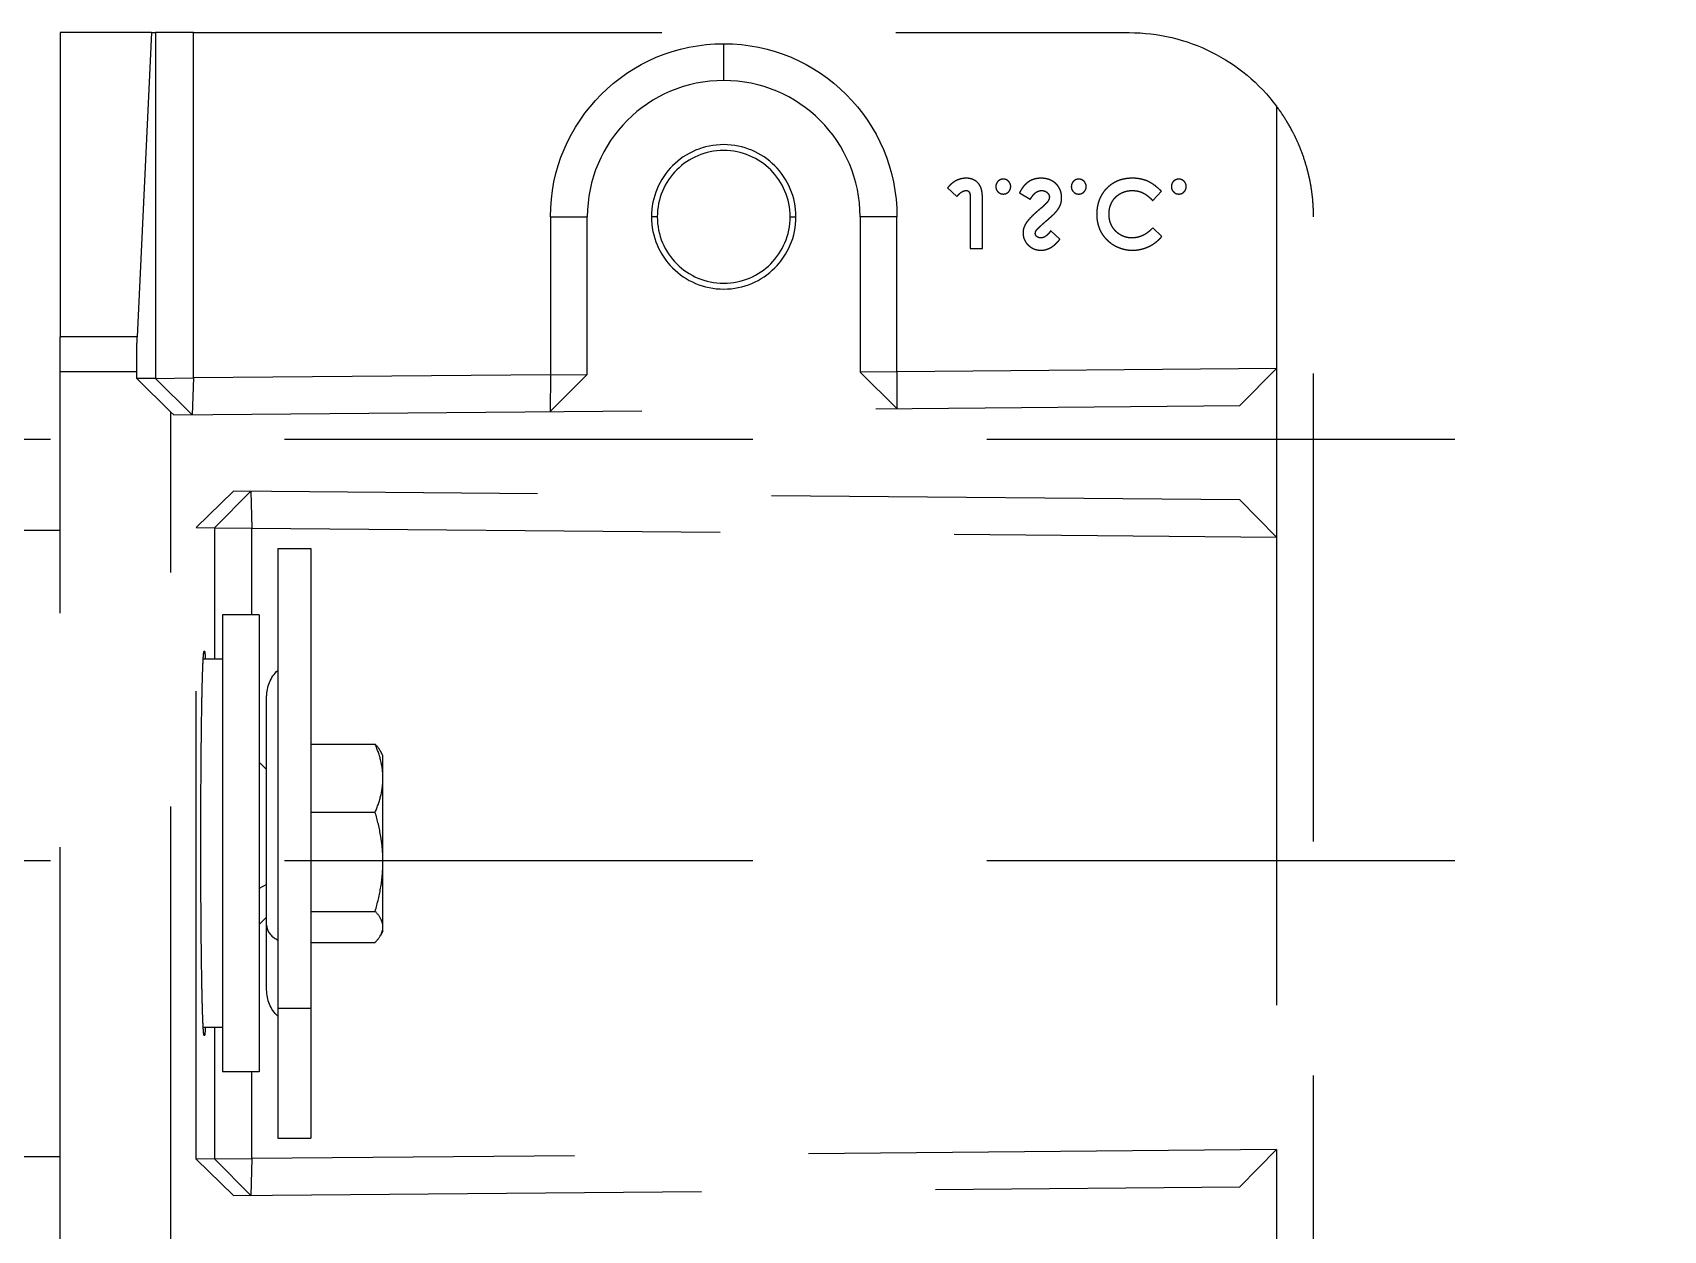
# Model space of a CAD drawing. Extents: x -32000 to 416743, y -254124 to 144214.
# Drawn here: x 256118.7 to 256339.9, y 64457.6 to 64620.2 of the extents above; entities that cross this region are included whole.
import ezdxf

# ---------------------------------------------------------------- set-up
doc = ezdxf.new("R2010")
doc.units = 0
doc.header["$LTSCALE"] = 10
doc.linetypes.add('XFM1Q40$0$HIDDEN', pattern=[9.525, 6.35, -3.175])
doc.layers.add('XFM1Q40$0$M-EQPM-MAU', color=22, linetype='Continuous')

# ---------------------------------------------------------------- blocks, each defined once
blk = doc.blocks.new('XFM1Q40')
at = {"color": 252, "linetype": 'XFM1Q40$0$HIDDEN'}
for p, q in [((256134.8, 64620.17, 34.67), (256122.41, 64620.17, 34.67)), ((256122.41, 64620.17, 34.67), (256122.41, 64578.88, 146.41)), ((256134.8, 64620.17, 34.67), (256132.85, 64578.88, 146.41)), ((256134.8, 64620.17, 34.67), (256135.32, 64620.17, 4.67)), ((256140.5, 64620.17, -0.33), (256135.32, 64620.17, 4.67)), ((256135.32, 64620.17, 4.67), (256135.32, 64573.24, 4.67)), ((256140.5, 64573.33, -0.33), (256140.5, 64620.17, -0.33)), ((256140.5, 64620.17, -0.33), (256267.41, 64620.17, -0.33)), ((256212.41, 64613.67, 4.67), (256212.41, 64618.67, -0.33)), ((256287.41, 64610.17, -0.33), (256287.41, 64574.61, -0.33)), ((256242.77, 64599.1, 0.67), (256244.03, 64597.93, 0.67)), ((256252.53, 64598.43, 0.67), (256254, 64597.55, 0.67)), ((256270.6, 64597.39, 0.67), (256271.78, 64598.64, 0.67)), ((256245.86, 64597.44, 0.67), (256245.86, 64590.89, 0.67)), ((256247.53, 64590.89, 0.67), (256247.53, 64597.05, 0.67)), ((256188.91, 64595.17, -0.33), (256188.91, 64573.75, -0.33)), ((256188.91, 64595.17, -0.33), (256193.91, 64595.17, 4.67)), ((256193.91, 64573.8, 4.67), (256193.91, 64595.17, 4.67)), ((256203.4, 64595.17, -10.33), (256202.61, 64595.17, 4.67)), ((256221.43, 64595.17, -10.33), (256222.21, 64595.17, 4.67)), ((256235.91, 64595.17, -0.33), (256230.91, 64595.17, 4.67)), ((256230.91, 64595.17, 4.67), (256230.91, 64574.12, 4.67)), ((256235.91, 64574.16, -0.33), (256235.91, 64595.17, -0.33)), ((256258.01, 64592.13, 0.67), (256256.76, 64593.27, 0.67)), ((256271.82, 64592.5, 0.67), (256270.6, 64593.66, 0.67)), ((256292.41, 64415.17, -5.33), (256292.41, 64595.17, -5.33)), ((256245.86, 64590.89, 0.67), (256247.53, 64590.89, 0.67)), ((256132.85, 64578.88, 146.41), (256122.41, 64578.88, 146.41)), ((256122.41, 64446.15, 149.67), (256122.41, 64574.19, 149.67)), ((256122.41, 64574.19, 149.67), (256132.79, 64574.19, 149.67)), ((256132.79, 64573.22, 149.67), (256132.79, 64574.19, 149.67)), ((256188.91, 64573.75, -0.33), (256140.5, 64573.33, -0.33)), ((256188.87, 64568.75, 4.67), (256193.91, 64573.8, 4.67)), ((256188.91, 64573.75, -0.33), (256188.87, 64568.75, 4.67)), ((256188.91, 64573.75, -0.33), (256193.91, 64573.8, 4.67)), ((256235.91, 64574.16, -0.33), (256230.91, 64574.12, 4.67)), ((256230.91, 64574.12, 4.67), (256235.87, 64569.16, 4.67)), ((256235.91, 64574.16, -0.33), (256235.87, 64569.16, 4.67)), ((256287.41, 64574.61, -0.33), (256235.91, 64574.16, -0.33)), ((256282.41, 64569.57, 4.67), (256287.41, 64574.61, -0.33)), ((256287.41, 64574.61, -0.33), (256287.41, 64551.73, -0.33)), ((256135.32, 64573.24, 4.67), (256132.79, 64573.22, 149.67)), ((256132.79, 64573.22, 149.67), (256137.41, 64568.68, 149.67)), ((256135.32, 64573.24, 4.67), (256140.5, 64573.33, -0.33)), ((256135.32, 64573.24, 4.67), (256140.33, 64568.33, 4.67)), ((256140.5, 64573.33, -0.33), (256140.33, 64568.33, 4.67)), ((256137.8, 64568.31, 149.29), (256282.41, 64569.57, 4.67)), ((256137.41, 64451.66, 149.67), (256137.41, 64568.68, 149.67)), ((256137.41, 64568.68, 149.67), (256137.8, 64568.31, 149.29)), ((256145.9, 64557.97, 141.19), (256140.85, 64553.01, 146.23)), ((256143.32, 64552.99, 4.76), (256148.28, 64557.95, 4.67)), ((256282.41, 64556.78, 4.67), (256145.9, 64557.97, 141.19)), ((256148.28, 64557.95, 4.67), (256148.41, 64552.95, -0.33)), ((256287.41, 64551.73, -0.33), (256282.41, 64556.78, 4.67)), ((256107.41, 64552.67, 84.67), (256122.41, 64552.67, 84.67)), ((256140.85, 64467.33, 146.23), (256140.85, 64553.01, 146.23)), ((256140.85, 64553.01, 146.23), (256143.32, 64552.99, 4.76)), ((256143.32, 64552.99, 4.76), (256148.41, 64552.95, -0.33)), ((256143.32, 64552.99, 4.76), (256143.32, 64535.17, 4.76)), ((256148.41, 64552.95, -0.33), (256287.41, 64551.73, -0.33)), ((256148.41, 64541.17, -0.33), (256148.41, 64552.95, -0.33)), ((256287.41, 64551.73, -0.33), (256287.41, 64468.61, -0.33)), ((256151.91, 64550.17, 86.67), (256156.41, 64550.17, 86.67)), ((256149.41, 64541.17, 86.67), (256144.41, 64541.17, 86.67)), ((256142.02, 64536.2, 79.67), (256141.89, 64536.19, 86.67)), ((256144.41, 64535.17, 86.67), (256141.77, 64535.17, 86.67)), ((256156.41, 64523.62, 89.57), (256165.13, 64523.62, 89.57)), ((256166.19, 64522.08, 86.67), (256165.84, 64522.69, 86.67)), ((256150.41, 64520.17, 86.67), (256149.41, 64521.17, 86.67)), ((256156.41, 64514.39, 99.77), (256165.13, 64514.39, 99.77)), ((256150.41, 64504.59, 94.97), (256149.41, 64504.04, 95.8)), ((256156.41, 64500.94, 96.87), (256165.13, 64500.94, 96.87)), ((256150.41, 64500.17, 86.67), (256149.41, 64499.17, 86.67)), ((256166.19, 64498.26, 86.67), (256165.84, 64497.66, 86.67)), ((256156.41, 64496.72, 83.78), (256165.13, 64496.72, 83.78)), ((256151.91, 64487.79, 119.83), (256156.41, 64487.79, 119.83)), ((256144.41, 64485.17, 86.67), (256141.77, 64485.17, 86.67)), ((256143.32, 64485.17, 4.76), (256143.32, 64467.35, 4.76)), ((256141.89, 64484.15, 86.67), (256142.02, 64484.14, 79.67)), ((256149.41, 64479.17, 86.67), (256144.41, 64479.17, 86.67)), ((256148.41, 64467.4, -0.33), (256148.41, 64479.17, -0.33)), ((256151.91, 64470.17, 86.67), (256156.41, 64470.17, 86.67)), ((256107.41, 64467.67, 84.67), (256122.41, 64467.67, 84.67)), ((256143.32, 64467.35, 4.76), (256140.85, 64467.33, 146.23)), ((256140.85, 64467.33, 146.23), (256145.9, 64462.38, 141.19)), ((256143.32, 64467.35, 4.76), (256148.41, 64467.4, -0.33)), ((256143.32, 64467.35, 4.76), (256148.28, 64462.4, 4.67)), ((256148.41, 64467.4, -0.33), (256148.28, 64462.4, 4.67)), ((256287.41, 64468.61, -0.33), (256148.41, 64467.4, -0.33)), ((256282.41, 64463.57, 4.67), (256287.41, 64468.61, -0.33)), ((256287.41, 64468.61, -0.33), (256287.41, 64445.73, -0.33)), ((256145.9, 64462.38, 141.19), (256282.41, 64463.57, 4.67))]:
    blk.add_line(p, q, dxfattribs=at)
at = {"color": 252, "linetype": 'XFM1Q40$0$HIDDEN', "extrusion": (-1.76787e-16, -2.22045e-16, -1)}
for centre, radius, start, end in [((-256267.41, 64595.17, 0.33), 25, 90, 143.1301), ((-256212.41, 64595.17, 0.33), 23.5, 0, 90), ((-256212.41, 64595.17, 0.33), 23.5, 90, 180)]:
    blk.add_arc(centre, radius, start, end, dxfattribs=at)
at = {"color": 252, "linetype": 'XFM1Q40$0$HIDDEN'}
for centre, radius, start, end in [((256212.41, 64595.17, 4.67), 18.5, 90, 180), ((256212.41, 64595.17, 4.67), 18.5, 0, 90), ((256212.41, 64595.17, 4.67), 9.8, 0, 180), ((256212.41, 64595.17, -10.33), 9.01, 0, 180), ((256212.41, 64595.17, 4.67), 9.8, 180, 0), ((256212.41, 64595.17, -10.33), 9.01, 180, 0)]:
    blk.add_arc(centre, radius, start, end, dxfattribs=at)
at = {"color": 252, "linetype": 'XFM1Q40$0$HIDDEN', "extrusion": (-1, -2.22045e-16, -1.0842e-17)}
blk.add_arc((-64574.19, 144.67, -256122.41), 5, 90, 159.7174, dxfattribs=at)
at = {"color": 252, "linetype": 'XFM1Q40$0$HIDDEN', "extrusion": (1, 2.05838e-17, -2.8502e-16)}
for centre, start, end in [((64510.17, 86.67, 256151.91), 360, 124.0223), ((64510.17, 86.67, 256156.41), 360, 124.0223), ((64510.17, 86.67, 256151.91), 124.0223, 180), ((64510.17, 86.67, 256156.41), 124.0223, 180)]:
    blk.add_arc(centre, 40, start, end, dxfattribs=at)
at = {"color": 252, "linetype": 'XFM1Q40$0$HIDDEN', "extrusion": (1, 2.22045e-16, -6.59239e-17)}
for centre in [(64510.17, 86.67, 256144.41), (64510.17, 86.67, 256149.41)]:
    blk.add_arc(centre, 31, 0, 180, dxfattribs=at)
at = {"color": 252, "linetype": 'XFM1Q40$0$HIDDEN', "extrusion": (0, 0, -1)}
for centre, start, end in [((-256155.41, 64530.07, -86.67), 0, 45.573), ((-256155.41, 64490.28, -86.67), 314.427, 0)]:
    blk.add_arc(centre, 5, start, end, dxfattribs=at)
at = {"color": 252, "linetype": 'XFM1Q40$0$HIDDEN', "extrusion": (-1, -2.05838e-17, 2.8502e-16)}
for start, end in [(55.9777, 180), (0, 55.9777)]:
    blk.add_arc((-64510.17, 86.67, -256150.41), 19.89, start, end, dxfattribs=at)
at = {"color": 252, "linetype": 'XFM1Q40$0$HIDDEN', "extrusion": (-1, -9.28705e-17, 3.13183e-16)}
for start, end in [(137.8543, 180), (77.8543, 137.8543), (17.8543, 77.8543), (0, 17.8543)]:
    blk.add_arc((-64510.17, 86.67, -256166.19), 11.91, start, end, dxfattribs=at)
at = {"color": 252, "linetype": 'XFM1Q40$0$HIDDEN', "extrusion": (2.21871e-16, 0.82882, 0.559516)}
blk.add_arc((-256155.41, -36002.71, 53515.81), 5, 0, 45.573, dxfattribs=at)
at = {"color": 252, "linetype": 'XFM1Q40$0$HIDDEN'}
for points, knots in [([(256292.41, 64595.17, -5.33), (256292.41, 64595.82, -5.04), (256292.39, 64596.47, -4.75), (256292.29, 64597.76, -4.17), (256292.21, 64598.4, -3.89), (256292.01, 64599.69, -3.34), (256291.88, 64600.33, -3.06), (256291.58, 64601.61, -2.54), (256291.4, 64602.24, -2.29), (256290.99, 64603.5, -1.82), (256290.76, 64604.13, -1.6), (256290.38, 64605.06, -1.3), (256290.24, 64605.37, -1.2), (256289.95, 64605.99, -1.01), (256289.8, 64606.3, -0.93), (256289.32, 64607.23, -0.69), (256288.98, 64607.83, -0.56), (256288.24, 64609.02, -0.38), (256287.84, 64609.6, -0.33), (256287.41, 64610.17, -0.33)], [-0.00003162, -0.00003162, -0.00003162, -0.00003162, 0.00209199, 0.00209199, 0.00421561, 0.00421561, 0.00633922, 0.00633922, 0.00846283, 0.00846283, 0.01058645, 0.01058645, 0.01164825, 0.01164825, 0.01271006, 0.01271006, 0.01483368, 0.01483368, 0.01695729, 0.01695729, 0.01695729, 0.01695729]), ([(256245.31, 64600.41, 0.67), (256245.18, 64600.41, 0.67), (256244.94, 64600.4, 0.67), (256244.59, 64600.34, 0.67), (256244.25, 64600.23, 0.67), (256243.92, 64600.09, 0.67), (256243.61, 64599.9, 0.67), (256243.31, 64599.67, 0.67), (256243.03, 64599.4, 0.67), (256242.86, 64599.2, 0.67), (256242.77, 64599.1, 0.67)], [0, 0, 0, 0, 0.123869, 0.244318, 0.36308, 0.483363, 0.604704, 0.731021, 0.862039, 1, 1, 1, 1]), ([(256247.53, 64597.05, 0.67), (256247.53, 64597.17, 0.67), (256247.53, 64597.4, 0.67), (256247.52, 64597.72, 0.67), (256247.5, 64598.02, 0.67), (256247.48, 64598.29, 0.67), (256247.45, 64598.54, 0.67), (256247.41, 64598.76, 0.67), (256247.36, 64598.95, 0.67), (256247.29, 64599.16, 0.67), (256247.18, 64599.4, 0.67), (256247.01, 64599.65, 0.67), (256246.8, 64599.88, 0.67), (256246.56, 64600.07, 0.67), (256246.28, 64600.22, 0.67), (256245.98, 64600.33, 0.67), (256245.65, 64600.4, 0.67), (256245.42, 64600.41, 0.67), (256245.31, 64600.41, 0.67)], [0, 0, 0, 0, 0.0764104, 0.1472277, 0.212073, 0.2710544, 0.3241761, 0.3719781, 0.4141163, 0.4509948, 0.5180951, 0.5835658, 0.6487332, 0.7154311, 0.7831206, 0.8520752, 0.9238429, 1, 1, 1, 1]), ([(256250.33, 64600.29, 0.67), (256250.26, 64600.29, 0.67), (256250.13, 64600.28, 0.67), (256249.94, 64600.22, 0.67), (256249.76, 64600.13, 0.67), (256249.61, 64600, 0.67), (256249.48, 64599.84, 0.67), (256249.39, 64599.67, 0.67), (256249.33, 64599.48, 0.67), (256249.32, 64599.34, 0.67), (256249.32, 64599.28, 0.67)], [0, 0, 0, 0, 0.126739, 0.249854, 0.371183, 0.498951, 0.62672, 0.750102, 0.872098, 1, 1, 1, 1]), ([(256251.34, 64599.28, 0.67), (256251.34, 64599.34, 0.67), (256251.33, 64599.48, 0.67), (256251.27, 64599.67, 0.67), (256251.18, 64599.84, 0.67), (256251.05, 64600, 0.67), (256250.9, 64600.13, 0.67), (256250.72, 64600.22, 0.67), (256250.53, 64600.28, 0.67), (256250.4, 64600.29, 0.67), (256250.33, 64600.29, 0.67)], [0, 0, 0, 0, 0.127841, 0.249779, 0.372553, 0.500261, 0.627969, 0.750265, 0.873322, 1, 1, 1, 1]), ([(256255.46, 64600.41, 0.67), (256255.38, 64600.41, 0.67), (256255.22, 64600.41, 0.67), (256254.99, 64600.38, 0.67), (256254.77, 64600.35, 0.67), (256254.55, 64600.29, 0.67), (256254.34, 64600.23, 0.67), (256254.14, 64600.14, 0.67), (256253.95, 64600.05, 0.67), (256253.76, 64599.94, 0.67), (256253.59, 64599.81, 0.67), (256253.42, 64599.66, 0.67), (256253.25, 64599.5, 0.67), (256253.09, 64599.32, 0.67), (256252.94, 64599.12, 0.67), (256252.8, 64598.91, 0.67), (256252.66, 64598.68, 0.67), (256252.58, 64598.52, 0.67), (256252.53, 64598.43, 0.67)], [0, 0, 0, 0, 0.0635598, 0.1258849, 0.1862647, 0.2450088, 0.3033976, 0.3608185, 0.4180847, 0.4755399, 0.5338146, 0.5936782, 0.6550955, 0.7187347, 0.7849464, 0.8535031, 0.9251726, 1, 1, 1, 1]), ([(256258.25, 64597.77, 0.67), (256258.25, 64597.86, 0.67), (256258.24, 64598.04, 0.67), (256258.2, 64598.31, 0.67), (256258.14, 64598.57, 0.67), (256258.06, 64598.82, 0.67), (256257.95, 64599.05, 0.67), (256257.82, 64599.27, 0.67), (256257.66, 64599.47, 0.67), (256257.48, 64599.67, 0.67), (256257.28, 64599.84, 0.67), (256257.06, 64599.99, 0.67), (256256.83, 64600.12, 0.67), (256256.58, 64600.23, 0.67), (256256.32, 64600.31, 0.67), (256256.05, 64600.37, 0.67), (256255.76, 64600.4, 0.67), (256255.56, 64600.41, 0.67), (256255.46, 64600.41, 0.67)], [0, 0, 0, 0, 0.065193, 0.12791, 0.189023, 0.248512, 0.307568, 0.366978, 0.426948, 0.4883, 0.550066, 0.611349, 0.67219, 0.734048, 0.796945, 0.862267, 0.929634, 1, 1, 1, 1]), ([(256260.57, 64600.29, 0.67), (256260.5, 64600.29, 0.67), (256260.37, 64600.28, 0.67), (256260.18, 64600.22, 0.67), (256260, 64600.13, 0.67), (256259.85, 64600, 0.67), (256259.72, 64599.84, 0.67), (256259.63, 64599.67, 0.67), (256259.57, 64599.48, 0.67), (256259.56, 64599.34, 0.67), (256259.56, 64599.28, 0.67)], [0, 0, 0, 0, 0.126739, 0.249854, 0.371183, 0.498951, 0.62672, 0.750102, 0.872098, 1, 1, 1, 1]), ([(256261.58, 64599.28, 0.67), (256261.58, 64599.34, 0.67), (256261.57, 64599.48, 0.67), (256261.51, 64599.67, 0.67), (256261.42, 64599.84, 0.67), (256261.29, 64600, 0.67), (256261.13, 64600.13, 0.67), (256260.96, 64600.22, 0.67), (256260.77, 64600.28, 0.67), (256260.64, 64600.29, 0.67), (256260.57, 64600.29, 0.67)], [0, 0, 0, 0, 0.127841, 0.249779, 0.372553, 0.500261, 0.627969, 0.750265, 0.873322, 1, 1, 1, 1]), ([(256267.83, 64600.41, 0.67), (256267.66, 64600.41, 0.67), (256267.32, 64600.4, 0.67), (256266.82, 64600.33, 0.67), (256266.35, 64600.23, 0.67), (256265.9, 64600.08, 0.67), (256265.48, 64599.88, 0.67), (256265.08, 64599.64, 0.67), (256264.7, 64599.36, 0.67), (256264.35, 64599.04, 0.67), (256264.04, 64598.69, 0.67), (256263.76, 64598.31, 0.67), (256263.53, 64597.9, 0.67), (256263.34, 64597.47, 0.67), (256263.19, 64597.01, 0.67), (256263.08, 64596.53, 0.67), (256263.02, 64596.03, 0.67), (256263.01, 64595.69, 0.67), (256263.01, 64595.51, 0.67)], [0, 0, 0, 0, 0.067374, 0.131832, 0.194455, 0.255566, 0.315587, 0.375625, 0.436133, 0.497772, 0.559461, 0.620267, 0.680775, 0.741575, 0.803222, 0.866497, 0.931913, 1, 1, 1, 1]), ([(256271.78, 64598.64, 0.67), (256271.7, 64598.72, 0.67), (256271.54, 64598.87, 0.67), (256271.29, 64599.1, 0.67), (256271.05, 64599.3, 0.67), (256270.81, 64599.48, 0.67), (256270.57, 64599.65, 0.67), (256270.34, 64599.79, 0.67), (256270.11, 64599.92, 0.67), (256269.88, 64600.03, 0.67), (256269.65, 64600.12, 0.67), (256269.41, 64600.19, 0.67), (256269.17, 64600.26, 0.67), (256268.92, 64600.32, 0.67), (256268.66, 64600.36, 0.67), (256268.39, 64600.39, 0.67), (256268.11, 64600.41, 0.67), (256267.93, 64600.41, 0.67), (256267.83, 64600.41, 0.67)], [0, 0, 0, 0, 0.077784, 0.151817, 0.222542, 0.29028, 0.354643, 0.415801, 0.474713, 0.53043, 0.585584, 0.641307, 0.6979, 0.75542, 0.814521, 0.874876, 0.936669, 1, 1, 1, 1]), ([(256274.14, 64600.29, 0.67), (256274.07, 64600.29, 0.67), (256273.94, 64600.28, 0.67), (256273.75, 64600.22, 0.67), (256273.58, 64600.13, 0.67), (256273.42, 64600, 0.67), (256273.29, 64599.84, 0.67), (256273.2, 64599.67, 0.67), (256273.14, 64599.48, 0.67), (256273.13, 64599.34, 0.67), (256273.13, 64599.28, 0.67)], [0, 0, 0, 0, 0.126739, 0.249854, 0.371183, 0.498951, 0.62672, 0.750102, 0.872098, 1, 1, 1, 1]), ([(256275.15, 64599.28, 0.67), (256275.15, 64599.34, 0.67), (256275.14, 64599.48, 0.67), (256275.08, 64599.67, 0.67), (256274.99, 64599.84, 0.67), (256274.86, 64600, 0.67), (256274.71, 64600.13, 0.67), (256274.53, 64600.22, 0.67), (256274.34, 64600.28, 0.67), (256274.21, 64600.29, 0.67), (256274.14, 64600.29, 0.67)], [0, 0, 0, 0, 0.127841, 0.249779, 0.372553, 0.500261, 0.627969, 0.750265, 0.873322, 1, 1, 1, 1]), ([(256244.03, 64597.93, 0.67), (256244.1, 64598, 0.67), (256244.22, 64598.14, 0.67), (256244.4, 64598.33, 0.67), (256244.57, 64598.47, 0.67), (256244.73, 64598.58, 0.67), (256244.88, 64598.65, 0.67), (256245.03, 64598.71, 0.67), (256245.17, 64598.74, 0.67), (256245.26, 64598.74, 0.67), (256245.31, 64598.74, 0.67)], [0, 0, 0, 0, 0.191177, 0.356896, 0.499617, 0.618069, 0.721813, 0.819283, 0.911678, 1, 1, 1, 1]), ([(256245.31, 64598.74, 0.67), (256245.35, 64598.74, 0.67), (256245.44, 64598.74, 0.67), (256245.56, 64598.69, 0.67), (256245.66, 64598.61, 0.67), (256245.72, 64598.52, 0.67), (256245.76, 64598.43, 0.67), (256245.79, 64598.34, 0.67), (256245.81, 64598.23, 0.67), (256245.83, 64598.11, 0.67), (256245.85, 64597.97, 0.67), (256245.86, 64597.81, 0.67), (256245.86, 64597.63, 0.67), (256245.86, 64597.5, 0.67), (256245.86, 64597.44, 0.67)], [0, 0, 0, 0, 0.0836649, 0.1608601, 0.2367566, 0.3196641, 0.3673443, 0.4262313, 0.4935493, 0.5728733, 0.6624888, 0.7645312, 0.8758718, 1, 1, 1, 1]), ([(256249.32, 64599.28, 0.67), (256249.32, 64599.21, 0.67), (256249.33, 64599.07, 0.67), (256249.39, 64598.88, 0.67), (256249.48, 64598.71, 0.67), (256249.61, 64598.56, 0.67), (256249.77, 64598.43, 0.67), (256249.94, 64598.33, 0.67), (256250.13, 64598.28, 0.67), (256250.26, 64598.27, 0.67), (256250.33, 64598.27, 0.67)], [0, 0, 0, 0, 0.128287, 0.250649, 0.37337, 0.500625, 0.628031, 0.749723, 0.87288, 1, 1, 1, 1]), ([(256250.33, 64598.27, 0.67), (256250.4, 64598.27, 0.67), (256250.53, 64598.28, 0.67), (256250.72, 64598.33, 0.67), (256250.89, 64598.43, 0.67), (256251.05, 64598.56, 0.67), (256251.18, 64598.71, 0.67), (256251.27, 64598.88, 0.67), (256251.33, 64599.07, 0.67), (256251.34, 64599.21, 0.67), (256251.34, 64599.28, 0.67)], [0, 0, 0, 0, 0.1270595, 0.2501582, 0.3728214, 0.5001668, 0.6273612, 0.7494693, 0.871774, 1, 1, 1, 1]), ([(256254, 64597.55, 0.67), (256254.05, 64597.65, 0.67), (256254.16, 64597.83, 0.67), (256254.33, 64598.07, 0.67), (256254.51, 64598.28, 0.67), (256254.7, 64598.45, 0.67), (256254.9, 64598.58, 0.67), (256255.1, 64598.67, 0.67), (256255.31, 64598.73, 0.67), (256255.45, 64598.74, 0.67), (256255.52, 64598.74, 0.67)], [0, 0, 0, 0, 0.160458, 0.307612, 0.442139, 0.566229, 0.681222, 0.789558, 0.895029, 1, 1, 1, 1]), ([(256256.58, 64597.86, 0.67), (256256.58, 64597.81, 0.67), (256256.57, 64597.7, 0.67), (256256.52, 64597.54, 0.67), (256256.45, 64597.38, 0.67), (256256.37, 64597.25, 0.67), (256256.28, 64597.14, 0.67), (256256.2, 64597.05, 0.67), (256256.1, 64596.94, 0.67), (256255.98, 64596.83, 0.67), (256255.85, 64596.7, 0.67), (256255.7, 64596.56, 0.67), (256255.53, 64596.41, 0.67), (256255.41, 64596.31, 0.67), (256255.35, 64596.26, 0.67)], [0, 0, 0, 0, 0.076338, 0.155074, 0.238325, 0.327891, 0.378865, 0.43968, 0.509886, 0.588921, 0.677472, 0.775572, 0.882649, 1, 1, 1, 1]), ([(256255.52, 64598.74, 0.67), (256255.59, 64598.74, 0.67), (256255.73, 64598.73, 0.67), (256255.93, 64598.68, 0.67), (256256.12, 64598.6, 0.67), (256256.28, 64598.48, 0.67), (256256.41, 64598.35, 0.67), (256256.51, 64598.2, 0.67), (256256.57, 64598.03, 0.67), (256256.58, 64597.92, 0.67), (256256.58, 64597.86, 0.67)], [0, 0, 0, 0, 0.1419221, 0.2753495, 0.4052739, 0.5362988, 0.6622399, 0.7779667, 0.88833, 1, 1, 1, 1]), ([(256257.29, 64595.64, 0.67), (256257.37, 64595.73, 0.67), (256257.53, 64595.9, 0.67), (256257.73, 64596.16, 0.67), (256257.9, 64596.42, 0.67), (256258.03, 64596.67, 0.67), (256258.13, 64596.93, 0.67), (256258.2, 64597.2, 0.67), (256258.24, 64597.48, 0.67), (256258.24, 64597.67, 0.67), (256258.25, 64597.77, 0.67)], [0, 0, 0, 0, 0.150811, 0.289911, 0.417498, 0.535597, 0.648803, 0.762441, 0.879845, 1, 1, 1, 1]), ([(256259.56, 64599.28, 0.67), (256259.56, 64599.21, 0.67), (256259.57, 64599.07, 0.67), (256259.62, 64598.88, 0.67), (256259.72, 64598.71, 0.67), (256259.85, 64598.56, 0.67), (256260, 64598.43, 0.67), (256260.18, 64598.33, 0.67), (256260.37, 64598.28, 0.67), (256260.5, 64598.27, 0.67), (256260.57, 64598.27, 0.67)], [0, 0, 0, 0, 0.1282867, 0.2506492, 0.3733704, 0.500625, 0.6280307, 0.7497234, 0.8728804, 1, 1, 1, 1]), ([(256260.57, 64598.27, 0.67), (256260.64, 64598.27, 0.67), (256260.77, 64598.28, 0.67), (256260.96, 64598.33, 0.67), (256261.13, 64598.43, 0.67), (256261.29, 64598.56, 0.67), (256261.42, 64598.71, 0.67), (256261.51, 64598.88, 0.67), (256261.57, 64599.07, 0.67), (256261.58, 64599.21, 0.67), (256261.58, 64599.28, 0.67)], [0, 0, 0, 0, 0.1270595, 0.2501582, 0.3728214, 0.5001668, 0.6273612, 0.7494693, 0.871774, 1, 1, 1, 1]), ([(256264.68, 64595.51, 0.67), (256264.68, 64595.59, 0.67), (256264.68, 64595.74, 0.67), (256264.7, 64595.97, 0.67), (256264.73, 64596.19, 0.67), (256264.77, 64596.4, 0.67), (256264.83, 64596.6, 0.67), (256264.9, 64596.8, 0.67), (256264.98, 64597, 0.67), (256265.07, 64597.18, 0.67), (256265.18, 64597.36, 0.67), (256265.29, 64597.53, 0.67), (256265.42, 64597.69, 0.67), (256265.55, 64597.84, 0.67), (256265.7, 64597.97, 0.67), (256265.86, 64598.1, 0.67), (256266.03, 64598.22, 0.67), (256266.2, 64598.33, 0.67), (256266.39, 64598.43, 0.67), (256266.58, 64598.51, 0.67), (256266.77, 64598.58, 0.67), (256266.97, 64598.64, 0.67), (256267.18, 64598.69, 0.67), (256267.39, 64598.72, 0.67), (256267.6, 64598.74, 0.67), (256267.75, 64598.74, 0.67), (256267.82, 64598.74, 0.67)], [0, 0, 0, 0, 0.04599, 0.090647, 0.134497, 0.177347, 0.219284, 0.260927, 0.302462, 0.343585, 0.384146, 0.424344, 0.464381, 0.503969, 0.543783, 0.583766, 0.624386, 0.665518, 0.706649, 0.747805, 0.788877, 0.830204, 0.871696, 0.913726, 0.956584, 1, 1, 1, 1]), ([(256267.82, 64598.74, 0.67), (256267.95, 64598.74, 0.67), (256268.19, 64598.73, 0.67), (256268.55, 64598.68, 0.67), (256268.89, 64598.59, 0.67), (256269.17, 64598.48, 0.67), (256269.38, 64598.37, 0.67), (256269.54, 64598.28, 0.67), (256269.71, 64598.17, 0.67), (256269.88, 64598.04, 0.67), (256270.06, 64597.9, 0.67), (256270.23, 64597.74, 0.67), (256270.42, 64597.58, 0.67), (256270.54, 64597.45, 0.67), (256270.6, 64597.39, 0.67)], [0, 0, 0, 0, 0.117044, 0.22996, 0.340689, 0.449881, 0.50608, 0.565321, 0.62822, 0.694742, 0.765029, 0.839587, 0.917753, 1, 1, 1, 1]), ([(256273.13, 64599.28, 0.67), (256273.13, 64599.21, 0.67), (256273.14, 64599.07, 0.67), (256273.2, 64598.88, 0.67), (256273.29, 64598.71, 0.67), (256273.42, 64598.56, 0.67), (256273.58, 64598.43, 0.67), (256273.75, 64598.33, 0.67), (256273.94, 64598.28, 0.67), (256274.07, 64598.27, 0.67), (256274.14, 64598.27, 0.67)], [0, 0, 0, 0, 0.1282867, 0.2506492, 0.3733704, 0.500625, 0.6280307, 0.7497234, 0.8728804, 1, 1, 1, 1]), ([(256274.14, 64598.27, 0.67), (256274.21, 64598.27, 0.67), (256274.34, 64598.28, 0.67), (256274.53, 64598.33, 0.67), (256274.71, 64598.43, 0.67), (256274.86, 64598.56, 0.67), (256274.99, 64598.71, 0.67), (256275.08, 64598.88, 0.67), (256275.14, 64599.07, 0.67), (256275.15, 64599.21, 0.67), (256275.15, 64599.28, 0.67)], [0, 0, 0, 0, 0.1270595, 0.2501582, 0.3728214, 0.5001668, 0.6273612, 0.7494693, 0.871774, 1, 1, 1, 1]), ([(256255.35, 64596.26, 0.67), (256255.23, 64596.16, 0.67), (256255, 64595.97, 0.67), (256254.68, 64595.69, 0.67), (256254.39, 64595.42, 0.67), (256254.14, 64595.17, 0.67), (256253.92, 64594.94, 0.67), (256253.73, 64594.73, 0.67), (256253.57, 64594.53, 0.67), (256253.4, 64594.3, 0.67), (256253.25, 64594.02, 0.67), (256253.11, 64593.68, 0.67), (256253.02, 64593.34, 0.67), (256253.01, 64593.11, 0.67), (256253.01, 64593, 0.67)], [0, 0, 0, 0, 0.112135, 0.215221, 0.309931, 0.395996, 0.473179, 0.541879, 0.602267, 0.654475, 0.747781, 0.835263, 0.918918, 1, 1, 1, 1]), ([(256256.09, 64594.57, 0.67), (256256.17, 64594.63, 0.67), (256256.32, 64594.76, 0.67), (256256.53, 64594.94, 0.67), (256256.71, 64595.11, 0.67), (256256.88, 64595.25, 0.67), (256257.01, 64595.37, 0.67), (256257.13, 64595.48, 0.67), (256257.21, 64595.56, 0.67), (256257.27, 64595.61, 0.67), (256257.29, 64595.64, 0.67)], [0, 0, 0, 0, 0.192953, 0.366184, 0.520457, 0.655012, 0.770624, 0.865677, 0.942675, 1, 1, 1, 1]), ([(256263.01, 64595.51, 0.67), (256263.01, 64595.4, 0.67), (256263.01, 64595.17, 0.67), (256263.04, 64594.84, 0.67), (256263.09, 64594.52, 0.67), (256263.16, 64594.2, 0.67), (256263.25, 64593.9, 0.67), (256263.35, 64593.6, 0.67), (256263.48, 64593.32, 0.67), (256263.62, 64593.04, 0.67), (256263.78, 64592.78, 0.67), (256263.96, 64592.53, 0.67), (256264.16, 64592.29, 0.67), (256264.37, 64592.07, 0.67), (256264.6, 64591.86, 0.67), (256264.84, 64591.66, 0.67), (256265.11, 64591.47, 0.67), (256265.38, 64591.3, 0.67), (256265.67, 64591.15, 0.67), (256265.97, 64591.02, 0.67), (256266.27, 64590.9, 0.67), (256266.58, 64590.81, 0.67), (256266.89, 64590.74, 0.67), (256267.21, 64590.68, 0.67), (256267.53, 64590.65, 0.67), (256267.75, 64590.65, 0.67), (256267.86, 64590.65, 0.67)], [0, 0, 0, 0, 0.044668, 0.088522, 0.130976, 0.172908, 0.214009, 0.254998, 0.295309, 0.335907, 0.37632, 0.416323, 0.456499, 0.496665, 0.537199, 0.578092, 0.619901, 0.662604, 0.705271, 0.747628, 0.789409, 0.831248, 0.872811, 0.91486, 0.957022, 1, 1, 1, 1]), ([(256267.79, 64592.31, 0.67), (256267.68, 64592.32, 0.67), (256267.47, 64592.32, 0.67), (256267.16, 64592.37, 0.67), (256266.86, 64592.44, 0.67), (256266.58, 64592.54, 0.67), (256266.31, 64592.67, 0.67), (256266.05, 64592.83, 0.67), (256265.8, 64593.02, 0.67), (256265.57, 64593.23, 0.67), (256265.36, 64593.47, 0.67), (256265.18, 64593.72, 0.67), (256265.02, 64593.99, 0.67), (256264.9, 64594.26, 0.67), (256264.8, 64594.56, 0.67), (256264.73, 64594.86, 0.67), (256264.69, 64595.18, 0.67), (256264.68, 64595.4, 0.67), (256264.68, 64595.51, 0.67)], [0, 0, 0, 0, 0.064715, 0.127707, 0.188882, 0.249158, 0.309661, 0.370225, 0.432332, 0.495782, 0.559304, 0.621861, 0.683322, 0.744523, 0.806088, 0.868994, 0.933419, 1, 1, 1, 1]), ([(256254.67, 64592.92, 0.67), (256254.68, 64592.96, 0.67), (256254.68, 64593.04, 0.67), (256254.71, 64593.15, 0.67), (256254.76, 64593.26, 0.67), (256254.81, 64593.33, 0.67), (256254.83, 64593.37, 0.67)], [0, 0, 0, 0, 0.241881, 0.487115, 0.737838, 1, 1, 1, 1]), ([(256254.83, 64593.37, 0.67), (256254.85, 64593.39, 0.67), (256254.9, 64593.46, 0.67), (256254.99, 64593.55, 0.67), (256255.11, 64593.67, 0.67), (256255.26, 64593.81, 0.67), (256255.43, 64593.97, 0.67), (256255.62, 64594.15, 0.67), (256255.85, 64594.35, 0.67), (256256.01, 64594.49, 0.67), (256256.09, 64594.57, 0.67)], [0, 0, 0, 0, 0.0592336, 0.1363478, 0.2338027, 0.3486397, 0.4831847, 0.6359708, 0.8092454, 1, 1, 1, 1]), ([(256256.76, 64593.27, 0.67), (256256.71, 64593.19, 0.67), (256256.61, 64593.05, 0.67), (256256.44, 64592.85, 0.67), (256256.27, 64592.69, 0.67), (256256.11, 64592.55, 0.67), (256255.94, 64592.45, 0.67), (256255.77, 64592.37, 0.67), (256255.6, 64592.32, 0.67), (256255.48, 64592.32, 0.67), (256255.43, 64592.31, 0.67)], [0, 0, 0, 0, 0.162432, 0.311848, 0.448466, 0.574275, 0.689054, 0.797558, 0.900286, 1, 1, 1, 1]), ([(256270.6, 64593.66, 0.67), (256270.49, 64593.56, 0.67), (256270.29, 64593.35, 0.67), (256269.96, 64593.07, 0.67), (256269.63, 64592.84, 0.67), (256269.28, 64592.65, 0.67), (256268.92, 64592.5, 0.67), (256268.55, 64592.39, 0.67), (256268.18, 64592.33, 0.67), (256267.92, 64592.32, 0.67), (256267.79, 64592.31, 0.67)], [0, 0, 0, 0, 0.139413, 0.272761, 0.39951, 0.522802, 0.64266, 0.761583, 0.879795, 1, 1, 1, 1]), ([(256253.01, 64593, 0.67), (256253.01, 64592.92, 0.67), (256253.01, 64592.77, 0.67), (256253.05, 64592.54, 0.67), (256253.1, 64592.31, 0.67), (256253.18, 64592.1, 0.67), (256253.28, 64591.9, 0.67), (256253.4, 64591.7, 0.67), (256253.54, 64591.51, 0.67), (256253.71, 64591.34, 0.67), (256253.89, 64591.18, 0.67), (256254.08, 64591.04, 0.67), (256254.28, 64590.92, 0.67), (256254.49, 64590.82, 0.67), (256254.72, 64590.74, 0.67), (256254.95, 64590.69, 0.67), (256255.19, 64590.65, 0.67), (256255.36, 64590.65, 0.67), (256255.45, 64590.65, 0.67)], [0, 0, 0, 0, 0.063185, 0.124481, 0.184877, 0.244614, 0.304595, 0.365488, 0.427421, 0.49161, 0.55586, 0.618978, 0.68088, 0.742424, 0.804953, 0.868227, 0.932874, 1, 1, 1, 1]), ([(256255.43, 64592.31, 0.67), (256255.37, 64592.32, 0.67), (256255.27, 64592.32, 0.67), (256255.13, 64592.36, 0.67), (256255, 64592.42, 0.67), (256254.88, 64592.5, 0.67), (256254.79, 64592.59, 0.67), (256254.72, 64592.7, 0.67), (256254.68, 64592.81, 0.67), (256254.68, 64592.88, 0.67), (256254.67, 64592.92, 0.67)], [0, 0, 0, 0, 0.148126, 0.285993, 0.416634, 0.54738, 0.671583, 0.784401, 0.893266, 1, 1, 1, 1]), ([(256255.45, 64590.65, 0.67), (256255.55, 64590.65, 0.67), (256255.77, 64590.66, 0.67), (256256.09, 64590.72, 0.67), (256256.41, 64590.82, 0.67), (256256.66, 64590.94, 0.67), (256256.87, 64591.05, 0.67), (256257.02, 64591.16, 0.67), (256257.18, 64591.28, 0.67), (256257.34, 64591.42, 0.67), (256257.5, 64591.57, 0.67), (256257.67, 64591.74, 0.67), (256257.84, 64591.93, 0.67), (256257.95, 64592.06, 0.67), (256258.01, 64592.13, 0.67)], [0, 0, 0, 0, 0.106906, 0.212967, 0.319763, 0.429089, 0.485862, 0.546561, 0.611431, 0.679818, 0.753594, 0.83076, 0.913137, 1, 1, 1, 1]), ([(256267.86, 64590.65, 0.67), (256267.95, 64590.65, 0.67), (256268.14, 64590.65, 0.67), (256268.41, 64590.67, 0.67), (256268.69, 64590.71, 0.67), (256268.96, 64590.77, 0.67), (256269.23, 64590.83, 0.67), (256269.5, 64590.92, 0.67), (256269.76, 64591.01, 0.67), (256270.03, 64591.13, 0.67), (256270.28, 64591.25, 0.67), (256270.53, 64591.39, 0.67), (256270.77, 64591.54, 0.67), (256270.99, 64591.71, 0.67), (256271.22, 64591.89, 0.67), (256271.43, 64592.08, 0.67), (256271.63, 64592.28, 0.67), (256271.76, 64592.42, 0.67), (256271.82, 64592.5, 0.67)], [0, 0, 0, 0, 0.062276, 0.123904, 0.185067, 0.24684, 0.308435, 0.370241, 0.432587, 0.495925, 0.559351, 0.621943, 0.684393, 0.746986, 0.809441, 0.872508, 0.935769, 1, 1, 1, 1]), ([(256166.19, 64519, 94.67), (256166.19, 64519.4, 94.24), (256166.16, 64519.79, 93.8), (256166.07, 64520.57, 92.94), (256165.99, 64520.95, 92.51), (256165.72, 64522.11, 91.24), (256165.45, 64522.87, 90.4), (256165.13, 64523.62, 89.57)], [0.006959387, 0.006959387, 0.006959387, 0.006959387, 0.008692669, 0.008692669, 0.010425951, 0.010425951, 0.013892515, 0.013892515, 0.013892515, 0.013892515]), ([(256165.13, 64514.39, 99.77), (256165.45, 64515.14, 98.93), (256165.72, 64515.9, 98.09), (256166.09, 64517.44, 96.39), (256166.19, 64518.22, 95.54), (256166.19, 64519, 94.67)], [0.000000238, 0.000000238, 0.000000238, 0.000000238, 0.003479813, 0.003479813, 0.006959387, 0.006959387, 0.006959387, 0.006959387]), ([(256166.19, 64507.67, 98.32), (256166.19, 64508.23, 98.44), (256166.16, 64508.8, 98.57), (256166.07, 64509.95, 98.81), (256165.99, 64510.52, 98.93), (256165.71, 64512.2, 99.3), (256165.45, 64513.3, 99.53), (256165.13, 64514.39, 99.77)], [0.019228625, 0.019228625, 0.019228625, 0.019228625, 0.020969115, 0.020969115, 0.022709605, 0.022709605, 0.026190586, 0.026190586, 0.026190586, 0.026190586]), ([(256165.13, 64500.94, 96.87), (256165.45, 64502.04, 97.11), (256165.72, 64503.16, 97.35), (256166.09, 64505.4, 97.83), (256166.19, 64506.53, 98.08), (256166.19, 64507.67, 98.32)], [0.012270797, 0.012270797, 0.012270797, 0.012270797, 0.015749711, 0.015749711, 0.019228625, 0.019228625, 0.019228625, 0.019228625]), ([(256166.19, 64498.83, 90.33), (256166.19, 64499.01, 90.88), (256166.16, 64499.19, 91.44), (256166.07, 64499.55, 92.54), (256165.99, 64499.72, 93.09), (256165.72, 64500.25, 94.73), (256165.45, 64500.6, 95.81), (256165.13, 64500.94, 96.87)], [0.006959387, 0.006959387, 0.006959387, 0.006959387, 0.008692669, 0.008692669, 0.010425951, 0.010425951, 0.013892515, 0.013892515, 0.013892515, 0.013892515]), ([(256165.13, 64496.72, 83.78), (256165.45, 64497.07, 84.85), (256165.72, 64497.42, 85.93), (256166.09, 64498.12, 88.11), (256166.19, 64498.47, 89.21), (256166.19, 64498.83, 90.33)], [0.000000238, 0.000000238, 0.000000238, 0.000000238, 0.003479813, 0.003479813, 0.006959387, 0.006959387, 0.006959387, 0.006959387])]:
    blk.add_open_spline(points, degree=3, knots=knots, dxfattribs=at)
for points, weights in [([(256132.79, 64574.19, 149.67), (256132.79, 64576.35, 149.67), (256132.82, 64578.13, 148.44), (256132.85, 64578.88, 146.41)], [1, 0.880375915643, 0.880375915643, 1]), ([(256141.89, 64536.19, 86.67), (256140.99, 64536.15, 138.62), (256140.99, 64484.2, 138.62), (256141.89, 64484.15, 86.67)], [1, 0.33394318746, 0.33394318746, 1]), ([(256142.14, 64535.17, 72.41), (256142.1, 64535.87, 74.81), (256142.06, 64536.2, 77.25), (256142.02, 64536.2, 79.67)], [0.909736914879, 0.932765617485, 0.962853312525, 1]), ([(256142.02, 64484.14, 79.67), (256142.06, 64484.14, 77.25), (256142.1, 64484.48, 74.81), (256142.14, 64485.17, 72.41)], [1, 0.962853312525, 0.932765617485, 0.909736914879])]:
    blk.add_rational_spline(points, weights, degree=3, dxfattribs=at)
blk.add_open_spline([(256165.13, 64523.62, 89.57), (256165.42, 64523.31, 88.61), (256165.66, 64523, 87.65), (256165.84, 64522.69, 86.67)], degree=3, dxfattribs=at)
at = {"layer": 'XFM1Q40$0$M-EQPM-MAU', "color": 252, "linetype": 'XFM1Q40$0$HIDDEN'}
for p, q in [((256787.85, 64564.95, 30.78), (255797.4, 64564.95, 30.78)), ((256787.85, 64507.8, 30.78), (255797.4, 64507.8, 30.78))]:
    blk.add_line(p, q, dxfattribs=at)

msp = doc.modelspace()

# ---------------------------------------------------------------- block references
msp.add_blockref('XFM1Q40', (0, 0))

doc.saveas('drawing.dxf')
